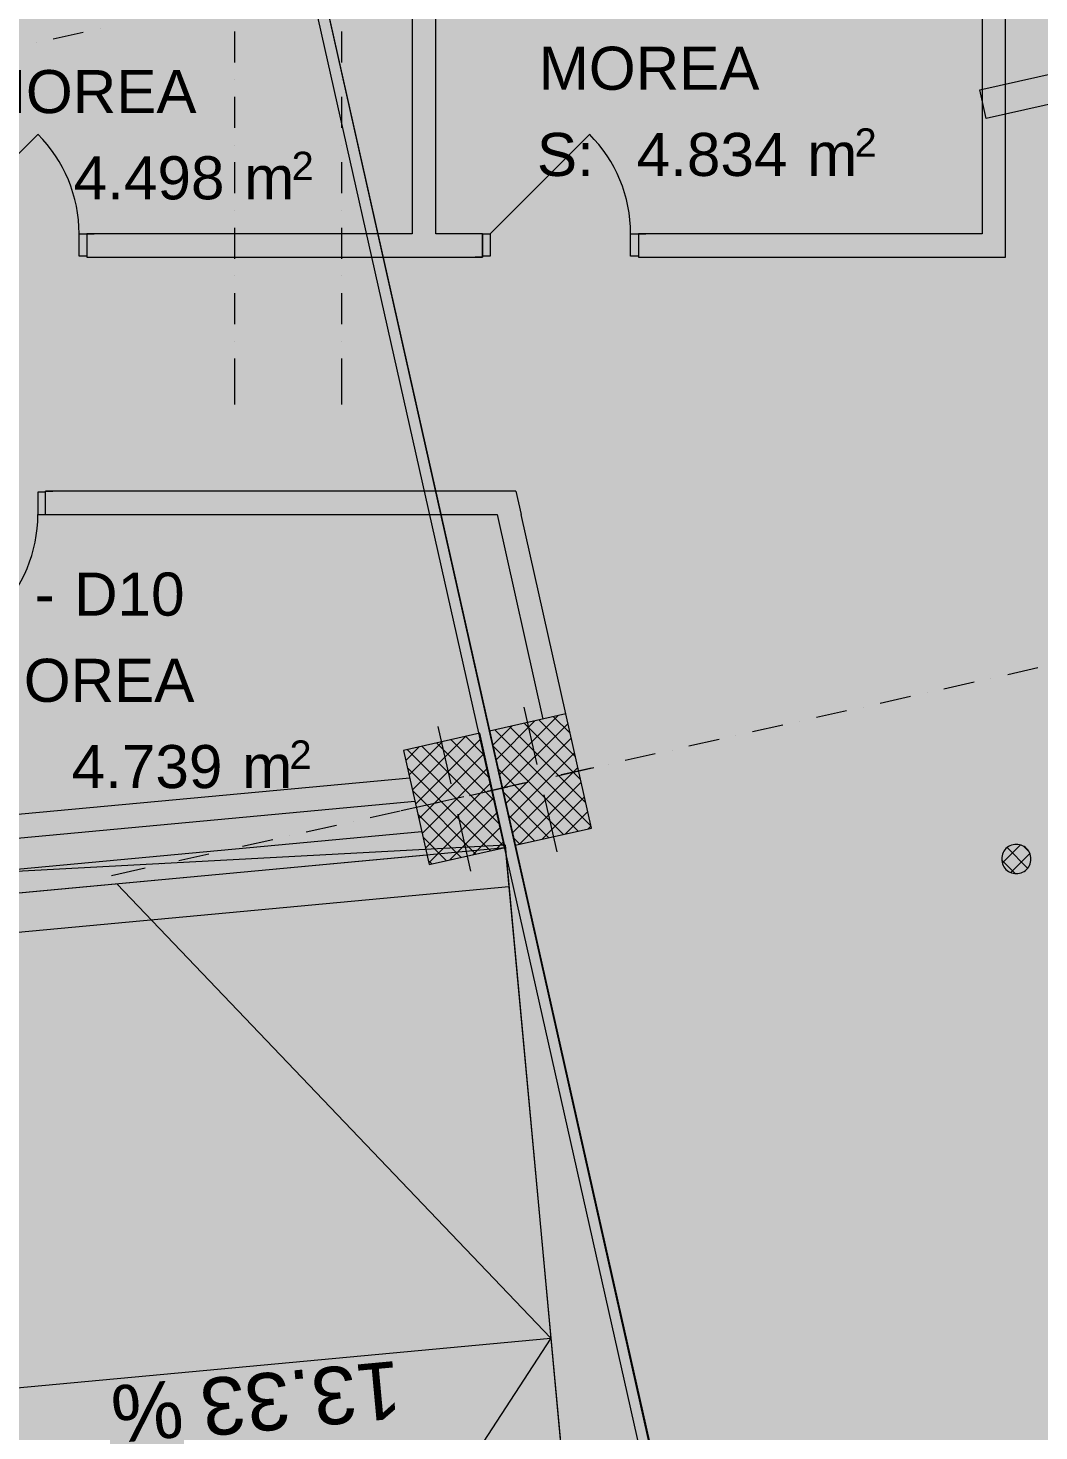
# Model space of a CAD drawing. Header units: centimetres. Extents: x -6805 to 4309, y -7338 to 617.
# Drawn here: x -589 to -70, y -2376 to -1657 of the extents above; entities that cross this region are included whole.
import ezdxf

# ---------------------------------------------------------------- set-up
doc = ezdxf.new("R2010")
doc.units = ezdxf.units.CM
for name, color, linetype in [('PDF_ - DEPO_MOREA', 7, 'Continuous'), ('PDF_ - Muret e reja', 7, 'Continuous'), ('PDF_ - muret e reja_te kryera', 7, 'Continuous'), ('PDF_- GARAZHE', 7, 'Continuous'), ('PDF_A - Muret', 7, 'Continuous'), ('PDF_A - Shtyllat', 7, 'Continuous')]:
    doc.layers.add(name, color=color, linetype=linetype)
for name, color, linetype, true_color in [('PDF_065 Möbel Einrichtung', 7, 'Continuous', 0x7f7f7f), ('PDF_2D Drafting - General', 7, 'Continuous', 0x7f7f7f), ('PDF_A - Akset', 7, 'Continuous', 0xfd4435), ('PDF_A - Pllaka Themel', 7, 'Continuous', 0x7f7f7f), ('PDF_A - Rampa', 7, 'Continuous', 0x7f7f7f)]:
    doc.layers.add(name, color=color, linetype=linetype, true_color=true_color)
doc.styles.add('PDF Arial', font='')
doc.styles.get('PDF Arial').set_extended_font_data('Arial')

msp = doc.modelspace()

# ---------------------------------------------------------------- hatches: boundary and pattern name
at = {"layer": 'PDF_ - DEPO_MOREA', "true_color": 0x029e21, "transparency": 33554559}
for points in [[(-379.36, -1589.37), (-99.87, -1589.37), (-99.87, -1583.52), (-98.97, -1583.5), (-98.97, -1762.04), (-379.36, -1762.04)], [(-669.61, -2067.08), (-669.61, -1906.16), (-347.85, -1906.16), (-324.32, -2011.04), (-395.85, -2027.11), (-387.54, -2040.82)]]:
    msp.add_hatch(color=104, dxfattribs=at).paths.add_polyline_path(points)
at = {"layer": 'PDF_ - muret e reja_te kryera', "transparency": 33554559}
msp.add_hatch(color=256, dxfattribs=at).paths.add_polyline_path([(-87.35, -1589.37), (-87.35, -1583.48), (-86.96, -1583.39), (-86.96, -1762.04), (-98.97, -1762.04), (-98.97, -1589.37)])
at = {"layer": 'PDF_- GARAZHE', "true_color": 0xccccff, "transparency": 33554559}
msp.add_hatch(color=254, dxfattribs=at).paths.add_polyline_path([(-86.96, -1583.39), (357.43, -1483.67), (443.92, -1869.12), (-44.35, -1978.69), (-86.96, -1774.04)])
at = {"layer": 'PDF_2D Drafting - General', "true_color": 0xcccccc, "transparency": 33554559}
msp.add_hatch(color=254, dxfattribs=at).paths.add_polyline_path([(-2964.77, -5006.28), (-2964.77, -1594.37), (-452.44, -1594.37), (-125.36, -3048.55), (710.84, -2860.84), (1265.75, -5333.7), (419.6, -5523.57), (200.43, -4546.93), (-2030.95, -5054.69), (-2050.79, -4966.25), (-2246.45, -4966.25), (-2237.41, -5006.28)])
at = {"layer": 'PDF_A - Pllaka Themel', "true_color": 0xd5d5d5, "transparency": 33554559}
h = msp.add_hatch(color=254, dxfattribs=at)
h.paths.add_polyline_path([(-5581.92, -878.77), (-5581.92, -838.74), (-5656.99, -838.74), (-5656.99, -378.27), (-5641.97, -378.27), (-5641.97, 287.29), (-2884.66, 287.29), (-432.6, 287.29), (-419.79, 287.29), (978.3, 287.29), (978.3, -308.22), (1644.1, -308.22), (1644.1, -1142.36), (931.04, -1302.36), (1552.22, -1164.4), (1863.25, -2555.08), (1863.27, -2555.07), (2158.71, -3867.26), (2155.22, -3868.03), (2646.93, -6059.23), (2017.8, -6200.41), (2017.67, -6199.86), (-1597.03, -7011.01), (-1702.67, -6540.31), (-1846.28, -6572.52), (-1976.98, -6060.13), (-1982.53, -5964.43), (-1838.96, -5932.29), (-2055.74, -4966.25), (-2419.29, -4966.25), (-2929.7, -4966.25), (-2929.7, -2144.79), (-2909.68, -2144.79), (-2904.73, -1595.67), (-4731.2, -1619.36), (-4671.15, -1619.36), (-4671.15, -2159.83), (-5099.03, -2159.81), (-5102.54, -2159.76), (-5106.05, -2159.61), (-5109.55, -2159.37), (-5113.04, -2159.02), (-5116.52, -2158.59), (-5119.99, -2158.04), (-5123.44, -2157.41), (-5126.87, -2156.67), (-5130.27, -2155.85), (-5133.66, -2154.92), (-5137.02, -2153.9), (-5140.35, -2152.79), (-5143.64, -2151.59), (-5146.9, -2150.29), (-5150.13, -2148.9), (-5153.31, -2147.42), (-5156.45, -2145.85), (-5159.54, -2144.2), (-5162.59, -2142.46), (-5165.59, -2140.63), (-5168.53, -2138.72), (-5171.42, -2136.74), (-5174.26, -2134.66), (-5177.03, -2132.51), (-5179.74, -2130.29), (-5182.39, -2127.99), (-5184.97, -2125.61), (-5187.49, -2123.17), (-5189.94, -2120.65), (-5192.31, -2118.06), (-5194.61, -2115.42), (-5196.84, -2112.71), (-5198.99, -2109.93), (-5201.06, -2107.1), (-5203.05, -2104.21), (-5204.96, -2101.26), (-5206.78, -2098.27), (-5208.52, -2095.21), (-5210.18, -2092.12), (-5211.74, -2088.99), (-5213.22, -2085.8), (-5214.61, -2082.58), (-5215.9, -2079.32), (-5217.11, -2076.02), (-5218.22, -2072.69), (-5219.24, -2069.33), (-5220.16, -2065.95), (-5220.99, -2062.55), (-5221.72, -2059.11), (-5222.36, -2055.66), (-5222.9, -2052.19), (-5223.34, -2048.71), (-5223.69, -2045.22), (-5223.93, -2041.71), (-5224.08, -2038.21), (-5224.13, -2034.71), (-5224.12, -1589.37), (-5276.67, -1564.36), (-5842.14, -1564.36), (-5842.14, -878.77)])
h.paths.add_polyline_path([(-1884.8, -2746.4), (-1725.78, -2754.1), (-263.28, -2617.91), (-272.05, -2578.85), (-296.78, -2580.25), (-343.47, -2075.77), (-1348.13, -2129.78), (-1534.78, -2147.18), (-1533.4, -2162.02), (-1836.78, -2167.48), (-1836.78, -2147.45), (-1876.81, -2147.45), (-1876.81, -2187.49), (-1531.07, -2187.03), (-1493.33, -2681.24), (-1884.8, -2706.36)])
h.paths.add_polyline_path([(-452.61, -1589.37), (-91.92, -1583.39), (-92.31, -1174.02), (283, -1174.02), (283, -828.73), (-419.79, -828.73), (-427.6, -828.73), (-452.61, -828.73)])
h.paths.add_polyline_path([(413.21, -3713.81), (401.11, -3715.64), (389.02, -3717.55), (376.94, -3719.54), (364.87, -3721.61), (352.83, -3723.77), (340.79, -3726.01), (328.77, -3728.32), (316.77, -3730.71), (304.78, -3733.18)])
at = {"layer": 'PDF_A - Shtyllat', "true_color": 0xaaaaaa, "transparency": 33554559}
msp.add_hatch(color=253, dxfattribs=at).paths.add_polyline_path([(-88.88, -2082.84), (-88.83, -2081.99), (-88.69, -2081.16), (-88.45, -2080.35), (-88.14, -2079.57), (-87.73, -2078.84), (-87.23, -2078.15), (-86.67, -2077.52), (-86.04, -2076.96), (-85.36, -2076.47), (-84.63, -2076.07), (-83.85, -2075.74), (-83.04, -2075.51), (-82.21, -2075.37), (-81.37, -2075.32), (-80.53, -2075.37), (-79.7, -2075.51), (-78.88, -2075.74), (-78.11, -2076.07), (-77.37, -2076.47), (-76.69, -2076.96), (-76.06, -2077.52), (-75.5, -2078.15), (-75.01, -2078.84), (-74.6, -2079.57), (-74.28, -2080.35), (-74.05, -2081.16), (-73.91, -2081.99), (-73.86, -2082.84), (-73.91, -2083.67), (-74.05, -2084.5), (-74.28, -2085.31), (-74.6, -2086.09), (-75.01, -2086.83), (-75.5, -2087.51), (-76.06, -2088.14), (-76.69, -2088.7), (-77.37, -2089.19), (-78.11, -2089.6), (-78.88, -2089.92), (-79.7, -2090.15), (-80.53, -2090.29), (-81.37, -2090.34), (-82.21, -2090.29), (-83.04, -2090.15), (-83.85, -2089.92), (-84.63, -2089.6), (-85.36, -2089.19), (-86.04, -2088.7), (-86.67, -2088.14), (-87.23, -2087.51), (-87.73, -2086.83), (-88.14, -2086.09), (-88.45, -2085.31), (-88.69, -2084.5), (-88.83, -2083.67)])

# ---------------------------------------------------------------- linework, layer by layer
at = {"layer": 'PDF_ - DEPO_MOREA', "color": 104, "true_color": 0x029e21, "transparency": 33554559}
msp.add_solid([(-391.38, -1588.89), (-391.38, -1762.04), (-651.6, -1588.89), (-651.6, -1762.04)], dxfattribs=at)
at = {"layer": 'PDF_ - Muret e reja', "lineweight": 0}
for points in [[(-338.24, -1894.15), (-335.55, -1906.16)], [(-347.85, -1906.16), (-324.32, -2011.04)], [(-312.61, -2008.41), (-335.55, -1906.16)]]:
    msp.add_lwpolyline(points, dxfattribs=at)
at = {"layer": 'PDF_ - Muret e reja', "transparency": 33554559}
msp.add_solid([(-347.85, -1906.16), (-335.55, -1906.16), (-324.32, -2011.04), (-312.61, -2008.41)], dxfattribs=at)
at = {"layer": 'PDF_ - muret e reja_te kryera', "lineweight": 0}
for points in [[(-391.37, -1588.89), (-391.37, -1762.04)], [(-379.36, -1762.04), (-379.36, -1588.89)], [(-98.97, -1589.37), (-98.97, -1762.04)], [(-86.96, -1762.04), (-86.96, -1583.39)], [(-634.45, -1762.04), (-583.5, -1711.08)], [(-351.36, -1762.04), (-300.41, -1711.08)], [(-562.39, -1773.54), (-562.39, -1762.04)], [(-562.39, -1762.04), (-558.39, -1762.04)], [(-558.39, -1762.04), (-554.68, -1762.04)], [(-558.39, -1762.04), (-558.39, -1773.54)], [(-391.37, -1762.04), (-558.39, -1762.04)], [(-558.39, -1762.04), (-558.39, -1773.54)], [(-558.39, -1762.04), (-558.39, -1773.54)], [(-558.39, -1762.04), (-558.39, -1773.54)], [(-558.39, -1762.04), (-554.68, -1762.04)], [(-558.39, -1762.04), (-554.68, -1762.04)], [(-355.37, -1762.04), (-379.36, -1762.04)], [(-355.37, -1762.04), (-359.06, -1762.04)], [(-355.37, -1762.04), (-359.06, -1762.04)], [(-355.37, -1762.04), (-359.06, -1762.04)], [(-355.37, -1762.04), (-355.37, -1773.54)], [(-355.37, -1762.04), (-351.36, -1762.04)], [(-355.37, -1773.54), (-355.37, -1762.04)], [(-355.37, -1762.04), (-355.37, -1773.54)], [(-355.37, -1762.04), (-355.37, -1773.54)], [(-351.36, -1762.04), (-351.36, -1773.54)], [(-279.3, -1773.54), (-279.3, -1762.04)], [(-279.3, -1762.04), (-275.3, -1762.04)], [(-275.3, -1762.04), (-271.59, -1762.04)], [(-275.3, -1762.04), (-275.3, -1773.54)], [(-98.97, -1762.04), (-275.3, -1762.04)], [(-275.3, -1762.04), (-275.3, -1773.54)], [(-275.3, -1762.04), (-275.3, -1773.54)], [(-275.3, -1762.04), (-275.3, -1773.54)], [(-275.3, -1762.04), (-271.59, -1762.04)], [(-275.3, -1762.04), (-271.59, -1762.04)], [(-86.96, -1774.04), (-86.96, -1762.04)], [(-558.39, -1773.54), (-562.39, -1773.54)], [(-558.39, -1773.54), (-558.39, -1774.04)], [(-558.39, -1773.54), (-558.39, -1774.04)], [(-558.39, -1773.54), (-558.39, -1774.04)], [(-558.39, -1774.04), (-554.68, -1774.04)], [(-558.39, -1774.04), (-355.37, -1774.04)], [(-558.39, -1774.04), (-554.68, -1774.04)], [(-558.39, -1774.04), (-554.68, -1774.04)], [(-355.37, -1774.04), (-359.06, -1774.04)], [(-355.37, -1774.04), (-359.06, -1774.04)], [(-355.37, -1774.04), (-359.06, -1774.04)], [(-355.37, -1773.54), (-355.37, -1774.04)], [(-351.36, -1773.54), (-355.37, -1773.54)], [(-355.37, -1773.54), (-355.37, -1774.04)], [(-355.37, -1773.54), (-355.37, -1774.04)], [(-275.3, -1773.54), (-279.3, -1773.54)], [(-275.3, -1773.54), (-275.3, -1774.04)], [(-275.3, -1773.54), (-275.3, -1774.04)], [(-275.3, -1773.54), (-275.3, -1774.04)], [(-275.3, -1774.04), (-271.59, -1774.04)], [(-275.3, -1774.04), (-86.96, -1774.04)], [(-275.3, -1774.04), (-271.59, -1774.04)], [(-275.3, -1774.04), (-271.59, -1774.04)], [(-579.54, -1894.64), (-583.54, -1894.64)], [(-583.54, -1894.64), (-583.54, -1906.16)], [(-579.54, -1894.15), (-575.83, -1894.15)], [(-579.54, -1894.64), (-579.54, -1894.15)], [(-338.24, -1894.15), (-579.54, -1894.15)], [(-579.54, -1894.64), (-579.54, -1894.15)], [(-579.54, -1894.64), (-579.54, -1894.15)], [(-579.54, -1894.15), (-575.83, -1894.15)], [(-579.54, -1894.15), (-575.83, -1894.15)], [(-579.54, -1906.16), (-579.54, -1894.64)], [(-579.54, -1906.16), (-579.54, -1894.64)], [(-579.54, -1906.16), (-579.54, -1894.64)], [(-579.54, -1906.16), (-579.54, -1894.64)], [(-583.54, -1906.16), (-579.54, -1906.16)], [(-579.54, -1906.16), (-575.83, -1906.16)], [(-579.54, -1906.16), (-347.85, -1906.16)], [(-579.54, -1906.16), (-575.83, -1906.16)], [(-579.54, -1906.16), (-575.83, -1906.16)]]:
    msp.add_lwpolyline(points, dxfattribs=at)
for centre, radius, start, end in [((-634.42, -1762.02), 72.03, 359.99005, 45.01243), ((-351.33, -1762.02), 72.03, 359.99017, 45.01154), ((-655.61, -1906.15), 72.07, 315.00089, 359.99447)]:
    msp.add_arc(centre, radius, start, end, dxfattribs=at)
at = {"layer": 'PDF_ - muret e reja_te kryera', "transparency": 33554559}
for points in [[(-391.38, -1588.89), (-379.36, -1588.89), (-391.38, -1762.04), (-379.36, -1762.04)], [(-558.39, -1762.04), (-355.37, -1762.04), (-558.39, -1774.04), (-355.37, -1774.04)], [(-98.97, -1762.04), (-98.97, -1774.04), (-275.3, -1762.04), (-275.3, -1774.04)], [(-98.97, -1762.04), (-86.96, -1762.04), (-86.96, -1774.04)], [(-98.97, -1774.04), (-98.97, -1762.04), (-86.96, -1774.04)], [(-579.54, -1894.15), (-350.56, -1894.15), (-579.54, -1906.16), (-347.85, -1906.16)], [(-338.24, -1894.15), (-347.85, -1906.16), (-350.56, -1894.15)], [(-347.85, -1906.16), (-338.24, -1894.15), (-335.55, -1906.16)]]:
    msp.add_solid(points, dxfattribs=at)
at = {"layer": 'PDF_ - muret e reja_te kryera', "color": 7, "true_color": 0xffffff, "transparency": 33554559}
for points in [[(-638.46, -1762.04), (-558.39, -1762.04), (-638.46, -1774.04), (-558.39, -1774.04)], [(-558.39, -1773.54), (-562.39, -1773.54), (-558.39, -1762.04), (-562.39, -1762.04)], [(-355.37, -1762.04), (-275.3, -1762.04), (-355.37, -1774.04), (-275.3, -1774.04)], [(-355.37, -1762.04), (-351.36, -1762.04), (-355.37, -1773.54), (-351.36, -1773.54)], [(-275.3, -1773.54), (-279.3, -1773.54), (-275.3, -1762.04), (-279.3, -1762.04)], [(-659.6, -1906.16), (-659.6, -1894.15), (-579.54, -1906.16), (-579.54, -1894.15)], [(-579.54, -1894.64), (-579.54, -1906.16), (-583.54, -1894.64), (-583.54, -1906.16)]]:
    msp.add_solid(points, dxfattribs=at)
at = {"layer": 'PDF_065 Möbel Einrichtung', "lineweight": 0}
for points in [[(-100.16, -1688.27), (379.2, -1580.7)], [(382.49, -1595.35), (-96.87, -1702.92)], [(-96.87, -1702.92), (-100.16, -1688.27)]]:
    msp.add_lwpolyline(points, dxfattribs=at)
at = {"layer": 'PDF_065 Möbel Einrichtung', "color": 7, "true_color": 0xffffff, "transparency": 33554559}
msp.add_solid([(-96.87, -1702.92), (-100.16, -1688.27), (382.49, -1595.35), (379.2, -1580.7)], dxfattribs=at)
at = {"layer": 'PDF_2D Drafting - General', "color": 7, "lineweight": 0}
msp.add_lwpolyline([(-125.36, -3048.55), (-452.44, -1594.37)], dxfattribs=at)
at = {"layer": 'PDF_A - Akset', "lineweight": 0}
for points in [[(-560.2, -1658.81), (-575.69, -1662.29)], [(-551.58, -1656.87), (-551.58, -1656.87)], [(-482.69, -1658.35), (-482.69, -1674.24)], [(-427.65, -1658.35), (-427.65, -1674.24)], [(-584.31, -1664.22), (-584.31, -1664.22)], [(-482.69, -1683.07), (-482.69, -1683.07)], [(-427.65, -1683.07), (-427.65, -1683.07)], [(-482.69, -1691.9), (-482.69, -1707.78)], [(-427.65, -1691.9), (-427.65, -1707.78)], [(-482.69, -1716.62), (-482.69, -1716.62)], [(-427.65, -1716.62), (-427.65, -1716.62)], [(-482.69, -1725.44), (-482.69, -1741.33)], [(-427.65, -1725.44), (-427.65, -1741.33)], [(-482.69, -1750.15), (-482.69, -1750.15)], [(-427.65, -1750.15), (-427.65, -1750.15)], [(-482.69, -1758.98), (-482.69, -1774.87)], [(-427.65, -1758.98), (-427.65, -1774.87)], [(-482.69, -1783.69), (-482.69, -1783.69)], [(-427.65, -1783.69), (-427.65, -1783.69)], [(-482.69, -1792.52), (-482.69, -1808.41)], [(-427.65, -1792.52), (-427.65, -1808.41)], [(-482.69, -1817.24), (-482.69, -1817.24)], [(-427.65, -1817.24), (-427.65, -1817.24)], [(-482.69, -1826.06), (-482.69, -1849.59)], [(-427.65, -1826.06), (-427.65, -1849.59)], [(-70.28, -1984.81), (-85.79, -1988.29)], [(-103.01, -1992.15), (-118.51, -1995.63)], [(-94.4, -1990.22), (-94.4, -1990.22)], [(-135.74, -1999.5), (-151.24, -2002.98)], [(-127.13, -1997.57), (-127.13, -1997.57)], [(-168.47, -2006.84), (-183.97, -2010.32)], [(-159.85, -2004.91), (-159.85, -2004.91)], [(-201.19, -2014.19), (-216.7, -2017.66)], [(-192.58, -2012.25), (-192.58, -2012.25)], [(-233.92, -2021.53), (-249.43, -2025.01)], [(-225.31, -2019.6), (-225.31, -2019.6)], [(-266.65, -2028.87), (-282.15, -2032.35)], [(-258.04, -2026.94), (-258.04, -2026.94)], [(-299.38, -2036.22), (-314.88, -2039.7)], [(-290.77, -2034.28), (-290.77, -2034.28)], [(-332.11, -2043.56), (-347.61, -2047.04)], [(-323.49, -2041.63), (-323.49, -2041.63)], [(-364.84, -2050.9), (-380.34, -2054.38)], [(-356.22, -2048.97), (-356.22, -2048.97)], [(-397.56, -2058.25), (-413.07, -2061.73)], [(-388.95, -2056.32), (-388.95, -2056.32)], [(-421.68, -2063.66), (-421.68, -2063.66)], [(-454.41, -2071), (-454.41, -2071)], [(-430.29, -2065.59), (-445.8, -2069.07)], [(-487.14, -2078.35), (-487.14, -2078.35)], [(-463.02, -2072.94), (-478.52, -2076.41)], [(-519.86, -2085.69), (-519.86, -2085.69)], [(-495.75, -2080.28), (-511.25, -2083.76)], [(-528.48, -2087.62), (-545.8, -2091.51)]]:
    msp.add_lwpolyline(points, dxfattribs=at)
at = {"layer": 'PDF_A - Muret', "lineweight": 0}
for points in [[(-392.67, -2041.3), (-669.61, -2067.08)], [(-899.49, -2100.55), (-390.01, -2053.11)], [(-386.48, -2068.87), (-898.01, -2116.49)], [(-896.88, -2128.45), (-383.82, -2080.69)]]:
    msp.add_lwpolyline(points, dxfattribs=at)
at = {"layer": 'PDF_A - Muret', "transparency": 33554559}
for points in [[(-900.6, -2088.59), (-392.67, -2041.3), (-899.49, -2100.55), (-390.01, -2053.11)], [(-898.01, -2116.49), (-386.48, -2068.87), (-896.88, -2128.45), (-383.82, -2080.69)]]:
    msp.add_solid(points, dxfattribs=at)
at = {"layer": 'PDF_A - Pllaka Themel', "lineweight": 0}
for points in [[(-125.36, -3022.18), (-452.44, -1568)], [(-121.58, -3042.56), (-447.66, -1589.37)], [(-343.47, -2075.77), (-1348.13, -2129.78)], [(-296.78, -2580.25), (-343.47, -2075.77)]]:
    msp.add_lwpolyline(points, dxfattribs=at)
at = {"layer": 'PDF_A - Rampa', "lineweight": 0}
for points in [[(-1156.8, -2152.66), (-343.63, -2076.95)], [(-343.63, -2076.95), (-296.78, -2580.25)], [(-1143.44, -2171.52), (-341.78, -2096.88)], [(-1143.44, -2171.52), (-341.78, -2096.88)], [(-542.94, -2095.5), (-320.21, -2328.6)], [(-988.08, -2390.78), (-320.21, -2328.6)], [(-320.21, -2328.6), (-496.08, -2598.81)]]:
    msp.add_lwpolyline(points, dxfattribs=at)
at = {"layer": 'PDF_A - Shtyllat', "lineweight": 0}
for points in [[(-327.32, -2034.28), (-333.89, -2004.98)], [(-371.49, -2044.21), (-378.07, -2014.92)], [(-312.61, -2008.41), (-351.67, -2017.17)], [(-350.05, -2024.39), (-340.29, -2014.63)], [(-348.36, -2031.9), (-328.42, -2011.96)], [(-346.67, -2039.41), (-316.56, -2009.3)], [(-344.99, -2046.92), (-311.48, -2013.42)], [(-302.4, -2053.91), (-341.43, -2014.88)], [(-305.06, -2042.05), (-333.92, -2013.19)], [(-307.72, -2030.19), (-326.39, -2011.51)], [(-310.38, -2018.32), (-318.88, -2009.82)], [(-299.46, -2067), (-312.61, -2008.41)], [(-356.78, -2018.35), (-395.85, -2027.11)], [(-391.32, -2047.27), (-364.04, -2019.98)], [(-389.64, -2054.78), (-356.13, -2021.26)], [(-351.58, -2041.52), (-371.46, -2021.64)], [(-354.24, -2029.66), (-363.95, -2019.96)], [(-343.63, -2076.94), (-356.78, -2018.35)], [(-351.67, -2017.17), (-338.52, -2075.77)], [(-299.73, -2065.78), (-348.94, -2016.56)], [(-343.3, -2054.44), (-309.79, -2020.93)], [(-395.85, -2027.11), (-382.7, -2085.71)], [(-394.7, -2032.23), (-387.76, -2025.3)], [(-343.74, -2076.97), (-394.01, -2026.7)], [(-393.01, -2039.74), (-375.9, -2022.64)], [(-387.95, -2062.29), (-354.44, -2028.78)], [(-346.26, -2065.25), (-386.49, -2025.02)], [(-348.92, -2053.38), (-378.97, -2023.32)], [(-306.19, -2068.52), (-349.97, -2024.73)], [(-341.62, -2061.96), (-308.11, -2028.45)], [(-351.26, -2078.65), (-393.83, -2036.07)], [(-386.27, -2069.8), (-352.76, -2036.29)], [(-313.7, -2070.2), (-347.31, -2036.6)], [(-339.93, -2069.47), (-306.42, -2035.96)], [(-317.75, -2040.33), (-298.21, -2035.95)], [(-384.58, -2077.32), (-351.07, -2043.8)], [(-333.37, -2043.84), (-352.9, -2048.23)], [(-336.6, -2075.34), (-304.74, -2043.47)], [(-325.56, -2042.09), (-325.56, -2042.09)], [(-358.77, -2080.33), (-391.17, -2047.93)], [(-361.93, -2050.27), (-342.4, -2045.89)], [(-321.22, -2071.89), (-344.65, -2048.46)], [(-324.74, -2072.68), (-303.05, -2050.98)], [(-323.81, -2049.9), (-317.24, -2079.2)], [(-377.56, -2053.78), (-397.09, -2058.16)], [(-382.89, -2084.83), (-349.39, -2051.33)], [(-369.74, -2052.03), (-369.74, -2052.03)], [(-366.28, -2082.03), (-388.51, -2059.8)], [(-372.21, -2083.36), (-347.7, -2058.84)], [(-367.99, -2059.84), (-361.41, -2089.14)], [(-328.73, -2073.57), (-341.99, -2060.32)], [(-312.87, -2070.02), (-301.36, -2058.5)], [(-373.8, -2083.71), (-385.85, -2071.65)], [(-360.36, -2080.7), (-346.01, -2066.35)], [(-336.25, -2075.26), (-339.33, -2072.19)], [(-338.52, -2075.77), (-299.46, -2067)], [(-301.02, -2067.36), (-299.68, -2066.02)], [(-382.7, -2085.71), (-343.63, -2076.94)], [(-348.49, -2078.03), (-344.33, -2073.87)], [(-381.31, -2085.39), (-383.19, -2083.52)]]:
    msp.add_lwpolyline(points, dxfattribs=at)
at = {"layer": 'PDF_A - Shtyllat', "color": 253, "lineweight": 0, "true_color": 0xaaaaaa}
for points in [[(-88.57, -2084.91), (-79.29, -2075.63)], [(-75.55, -2087.56), (-86.1, -2077.01)], [(-74.95, -2078.96), (-77.49, -2076.41)], [(-82, -2090.3), (-88.84, -2083.46)], [(-84.22, -2089.76), (-74.43, -2079.97)]]:
    msp.add_lwpolyline(points, dxfattribs=at)
at = {"layer": 'PDF_A - Shtyllat', "color": 253, "lineweight": 0, "true_color": 0x999999}
for points in [[(-88.14, -2079.57), (-88.45, -2080.35)], [(-87.73, -2078.84), (-88.14, -2079.57)], [(-87.23, -2078.15), (-87.73, -2078.84)], [(-86.67, -2077.52), (-87.23, -2078.15)], [(-86.04, -2076.96), (-86.67, -2077.52)], [(-85.36, -2076.47), (-86.04, -2076.96)], [(-84.63, -2076.07), (-85.36, -2076.47)], [(-83.85, -2075.74), (-84.63, -2076.07)], [(-83.04, -2075.51), (-83.85, -2075.74)], [(-82.21, -2075.37), (-83.04, -2075.51)], [(-81.37, -2075.32), (-82.21, -2075.37)], [(-80.53, -2075.37), (-81.37, -2075.32)], [(-79.7, -2075.51), (-80.53, -2075.37)], [(-78.88, -2075.74), (-79.7, -2075.51)], [(-78.11, -2076.07), (-78.88, -2075.74)], [(-77.37, -2076.47), (-78.11, -2076.07)], [(-76.69, -2076.96), (-77.37, -2076.47)], [(-76.06, -2077.52), (-76.69, -2076.96)], [(-75.5, -2078.15), (-76.06, -2077.52)], [(-75.01, -2078.84), (-75.5, -2078.15)], [(-74.6, -2079.57), (-75.01, -2078.84)], [(-74.28, -2080.35), (-74.6, -2079.57)], [(-88.83, -2081.99), (-88.88, -2082.84)], [(-88.88, -2082.84), (-88.83, -2083.67)], [(-88.69, -2081.16), (-88.83, -2081.99)], [(-88.83, -2083.67), (-88.69, -2084.5)], [(-88.45, -2080.35), (-88.69, -2081.16)], [(-88.69, -2084.5), (-88.45, -2085.31)], [(-88.45, -2085.31), (-88.14, -2086.09)], [(-88.14, -2086.09), (-87.73, -2086.83)], [(-87.73, -2086.83), (-87.23, -2087.51)], [(-75.5, -2087.51), (-75.01, -2086.83)], [(-75.01, -2086.83), (-74.6, -2086.09)], [(-74.6, -2086.09), (-74.28, -2085.31)], [(-74.05, -2081.16), (-74.28, -2080.35)], [(-74.28, -2085.31), (-74.05, -2084.5)], [(-73.91, -2081.99), (-74.05, -2081.16)], [(-74.05, -2084.5), (-73.91, -2083.67)], [(-73.86, -2082.84), (-73.91, -2081.99)], [(-73.91, -2083.67), (-73.86, -2082.84)], [(-87.23, -2087.51), (-86.67, -2088.14)], [(-86.67, -2088.14), (-86.04, -2088.7)], [(-86.04, -2088.7), (-85.36, -2089.19)], [(-85.36, -2089.19), (-84.63, -2089.6)], [(-84.63, -2089.6), (-83.85, -2089.92)], [(-83.85, -2089.92), (-83.04, -2090.15)], [(-83.04, -2090.15), (-82.21, -2090.29)], [(-82.21, -2090.29), (-81.37, -2090.34)], [(-81.37, -2090.34), (-80.53, -2090.29)], [(-80.53, -2090.29), (-79.7, -2090.15)], [(-79.7, -2090.15), (-78.88, -2089.92)], [(-78.88, -2089.92), (-78.11, -2089.6)], [(-78.11, -2089.6), (-77.37, -2089.19)], [(-77.37, -2089.19), (-76.69, -2088.7)], [(-76.69, -2088.7), (-76.06, -2088.14)], [(-76.06, -2088.14), (-75.5, -2087.51)]]:
    msp.add_lwpolyline(points, dxfattribs=at)
at = {"layer": 'PDF_A - Shtyllat', "color": 8, "true_color": 0x7f7f7f, "transparency": 33554559}
for points in [[(-299.46, -2067), (-338.52, -2075.77), (-312.61, -2008.41), (-351.67, -2017.17)], [(-343.63, -2076.94), (-382.7, -2085.71), (-356.78, -2018.35), (-395.85, -2027.11)]]:
    msp.add_solid(points, dxfattribs=at)

# ---------------------------------------------------------------- texts
at = {"layer": 'PDF_ - DEPO_MOREA', "attachment_point": 7, "style": 'PDF Arial'}
for s, insert, char_height in [('\\W1.000757;MOREA', (-326.51, -1688.53), 22.1067), ('\\W1.000757;MOREA', (-615.41, -1700.52), 22.1067), ('\\W1.002323;S:', (-327.43, -1732.76), 22.1067), ('\\W1.001095;4.834', (-276.2, -1732.77), 22.1067), ('\\W1.001521;2', (-164.38, -1722.6), 14.5905), ('\\W1.001521;2', (-453.31, -1734.59), 14.5905), ('\\W1.000270;m', (-188.7, -1732.38), 22.1067), ('\\W1.001334;4.498', (-565.13, -1744.75), 22.1067), ('\\W1.000270;m', (-477.63, -1744.38), 22.1067), ('\\W1.001198;D10', (-564.95, -1958.3), 22.1067), ('\\W1.000575;-', (-585.24, -1957.92), 22.1067), ('\\W1.000757;MOREA', (-616.51, -2002.53), 22.1067), ('\\W1.001521;2', (-454.39, -2036.6), 14.5905), ('\\W1.001334;4.739', (-566.2, -2046.78), 22.1067), ('\\W1.000270;m', (-478.71, -2046.39), 22.1067)]:
    msp.add_mtext(s, dxfattribs=dict(at, insert=insert, char_height=char_height))
at = {"layer": 'PDF_A - Rampa', "char_height": 29.4758, "attachment_point": 7, "rotation": 185.3, "style": 'PDF Arial'}
for s, insert in [('\\W1.001175;13.33', (-398.54, -2339.78)), ('\\W1.000942;%', (-510.54, -2349.61))]:
    msp.add_mtext(s, dxfattribs=dict(at, insert=insert))

doc.saveas('drawing.dxf')
